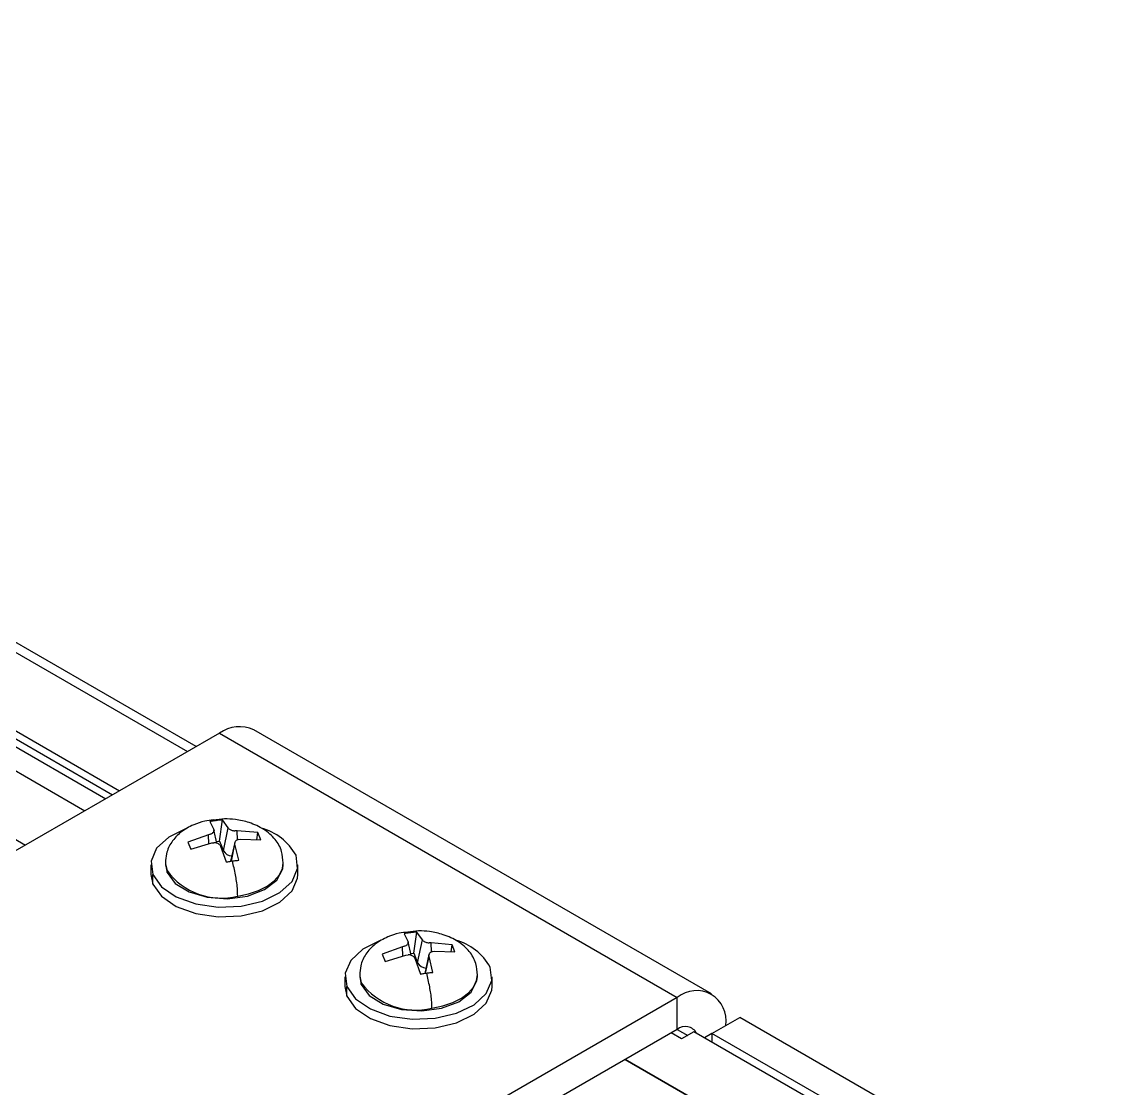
# Model space of a CAD drawing. Header units: millimetres. Extents: x 1258 to 2922, y -135 to 1239.
# Drawn here: x 1464.43 to 1492.51, y 1169.98 to 1197.18 of the extents above; entities that cross this region are included whole.
import ezdxf

# ---------------------------------------------------------------- set-up
doc = ezdxf.new("R2010")
doc.units = ezdxf.units.MM
doc.header["$LTSCALE"] = 6

msp = doc.modelspace()

# ---------------------------------------------------------------- linework, layer by layer
at = {"color": 7, "linetype": 'Continuous', "lineweight": 25}
for p, q in [((1468.868, 1178.713), (1436.874, 1197.183)), ((1434.99, 1195.608), (1466.563, 1177.382)), ((1435.167, 1195.71), (1466.739, 1177.484)), ((1435.344, 1195.812), (1466.916, 1177.586)), ((1434.46, 1195.302), (1466.032, 1177.076)), ((1432.943, 1194.426), (1464.515, 1176.2)), ((1469.462, 1179.056), (1456.274, 1171.443)), ((1469.462, 1179.056), (1481.129, 1172.32)), ((1482.004, 1172.407), (1470.337, 1179.142)), ((1469.218, 1176.799), (1469.319, 1176.596)), ((1469.586, 1176.872), (1469.31, 1176.839)), ((1469.463, 1176.303), (1469.539, 1176.842)), ((1469.683, 1176.644), (1469.539, 1176.842)), ((1469.178, 1176.465), (1468.658, 1176.279)), ((1469.23, 1176.481), (1469.178, 1176.465)), ((1469.319, 1176.596), (1469.322, 1176.567)), ((1469.395, 1176.249), (1469.32, 1176.594)), ((1469.562, 1176.056), (1469.683, 1176.644)), ((1469.704, 1176.618), (1469.683, 1176.644)), ((1469.909, 1176.563), (1469.853, 1176.565)), ((1470.439, 1176.518), (1469.909, 1176.563)), ((1470.414, 1176.337), (1470.439, 1176.518)), ((1470.514, 1176.333), (1470.439, 1176.518)), ((1468.658, 1176.279), (1468.732, 1176.094)), ((1468.732, 1176.094), (1469.263, 1176.255)), ((1469.263, 1176.255), (1469.318, 1176.261)), ((1469.386, 1176.292), (1469.463, 1176.303)), ((1469.463, 1176.303), (1469.562, 1176.056)), ((1469.467, 1176.207), (1469.489, 1176.174)), ((1469.489, 1176.174), (1469.632, 1175.771)), ((1469.851, 1176.271), (1469.746, 1175.789)), ((1469.852, 1176.223), (1469.849, 1176.259)), ((1469.953, 1175.814), (1469.852, 1176.223)), ((1469.941, 1176.344), (1469.993, 1176.353)), ((1469.993, 1176.353), (1470.514, 1176.333)), ((1467.711, 1175.698), (1467.711, 1175.453)), ((1468.086, 1175.746), (1468.086, 1175.698)), ((1468.086, 1175.698), (1468.124, 1175.502)), ((1471.086, 1175.698), (1471.086, 1175.746)), ((1471.461, 1175.453), (1471.461, 1175.698)), ((1467.711, 1175.453), (1467.759, 1175.208)), ((1467.759, 1175.208), (1467.759, 1175.453)), ((1468.124, 1175.502), (1468.124, 1175.55)), ((1474.168, 1173.942), (1474.269, 1173.738)), ((1474.535, 1174.015), (1474.26, 1173.981)), ((1474.413, 1173.445), (1474.489, 1173.985)), ((1474.632, 1173.787), (1474.489, 1173.985)), ((1474.269, 1173.738), (1474.272, 1173.71)), ((1474.345, 1173.392), (1474.27, 1173.737)), ((1474.512, 1173.199), (1474.632, 1173.787)), ((1474.654, 1173.761), (1474.632, 1173.787)), ((1474.858, 1173.706), (1474.802, 1173.707)), ((1475.389, 1173.661), (1474.858, 1173.706)), ((1475.363, 1173.48), (1475.389, 1173.661)), ((1475.463, 1173.476), (1475.389, 1173.661)), ((1474.128, 1173.608), (1473.607, 1173.422)), ((1473.607, 1173.422), (1473.682, 1173.237)), ((1473.682, 1173.237), (1474.212, 1173.398)), ((1474.179, 1173.624), (1474.128, 1173.608)), ((1474.212, 1173.398), (1474.268, 1173.403)), ((1474.336, 1173.435), (1474.413, 1173.445)), ((1474.413, 1173.445), (1474.512, 1173.199)), ((1474.801, 1173.413), (1474.696, 1172.932)), ((1474.802, 1173.365), (1474.798, 1173.401)), ((1474.903, 1172.956), (1474.802, 1173.365)), ((1474.891, 1173.487), (1474.943, 1173.496)), ((1474.943, 1173.496), (1475.463, 1173.476)), ((1474.417, 1173.35), (1474.438, 1173.316)), ((1474.438, 1173.316), (1474.582, 1172.913)), ((1472.66, 1172.841), (1472.66, 1172.596)), ((1473.035, 1172.889), (1473.035, 1172.841)), ((1473.035, 1172.841), (1473.074, 1172.645)), ((1476.035, 1172.841), (1476.035, 1172.889)), ((1476.41, 1172.596), (1476.41, 1172.841)), ((1472.66, 1172.596), (1472.709, 1172.351)), ((1472.709, 1172.351), (1472.709, 1172.596)), ((1473.074, 1172.645), (1473.074, 1172.693)), ((1481.129, 1172.32), (1467.942, 1164.707)), ((1481.129, 1171.504), (1481.129, 1172.32)), ((1482.013, 1171.402), (1482.72, 1171.81)), ((1488.28, 1168.6), (1482.72, 1171.81)), ((1481.129, 1171.504), (1467.942, 1163.891)), ((1481.235, 1171.259), (1480.97, 1171.412)), ((1481.553, 1171.443), (1481.235, 1171.259)), ((1492.513, 1165.115), (1481.553, 1171.443)), ((1482.013, 1171.402), (1481.819, 1171.289)), ((1482.013, 1171.402), (1482.013, 1171.177)), ((1487.573, 1168.192), (1482.013, 1171.402)), ((1479.803, 1170.738), (1492.372, 1163.483)), ((1486.608, 1166.81), (1479.803, 1170.738))]:
    msp.add_line(p, q, dxfattribs=at)
at = {"color": 8, "linetype": 'Continuous', "lineweight": 25}
for p, q in [((1436.874, 1196.929), (1468.649, 1178.586)), ((1469.309, 1176.85), (1469.378, 1176.826)), ((1469.188, 1176.233), (1469.178, 1176.465)), ((1469.918, 1176.335), (1469.909, 1176.563)), ((1469.764, 1175.792), (1469.852, 1176.223)), ((1474.259, 1173.993), (1474.328, 1173.968)), ((1474.868, 1173.478), (1474.858, 1173.706)), ((1474.138, 1173.375), (1474.128, 1173.608)), ((1474.714, 1172.935), (1474.802, 1173.365)), ((1481.129, 1171.504), (1481.394, 1171.351))]:
    msp.add_line(p, q, dxfattribs=at)
at = {"color": 7, "linetype": 'Continuous', "lineweight": 25, "flags": 128}
for points in [[(1468.595, 1176.617), (1468.169, 1176.407), (1467.859, 1176.12), (1467.717, 1175.791), (1467.759, 1175.453)], [(1467.759, 1175.453), (1467.98, 1175.139), (1468.357, 1174.88), (1468.855, 1174.701), (1469.425, 1174.62), (1470.01, 1174.644), (1470.554, 1174.771), (1471.002, 1174.989), (1471.313, 1175.277), (1471.454, 1175.606), (1471.412, 1175.943)], [(1468.124, 1175.502), (1468.329, 1175.226), (1468.685, 1175.006), (1469.149, 1174.87), (1469.666, 1174.834), (1470.174, 1174.902), (1470.61, 1175.066), (1470.923, 1175.306), (1471.075, 1175.594), (1471.086, 1175.698)], [(1467.759, 1175.208), (1467.98, 1174.895), (1468.357, 1174.635), (1468.855, 1174.456), (1469.425, 1174.375), (1470.01, 1174.399), (1470.554, 1174.526), (1471.002, 1174.744), (1471.313, 1175.032), (1471.454, 1175.361), (1471.461, 1175.453)], [(1473.544, 1173.76), (1473.118, 1173.55), (1472.808, 1173.262), (1472.667, 1172.934), (1472.709, 1172.596)], [(1472.709, 1172.596), (1472.93, 1172.282), (1473.307, 1172.023), (1473.805, 1171.844), (1474.375, 1171.762), (1474.96, 1171.787), (1475.503, 1171.914), (1475.952, 1172.132), (1476.262, 1172.419), (1476.403, 1172.748), (1476.362, 1173.086)], [(1473.074, 1172.645), (1473.278, 1172.368), (1473.634, 1172.149), (1474.099, 1172.012), (1474.616, 1171.976), (1475.123, 1172.044), (1475.56, 1172.208), (1475.873, 1172.449), (1476.024, 1172.737), (1476.035, 1172.841)], [(1472.709, 1172.351), (1472.93, 1172.037), (1473.307, 1171.778), (1473.805, 1171.599), (1474.375, 1171.517), (1474.96, 1171.542), (1475.503, 1171.669), (1475.952, 1171.887), (1476.262, 1172.174), (1476.403, 1172.503), (1476.41, 1172.596)]]:
    msp.add_lwpolyline(points, dxfattribs=at)
at = {"color": 8, "linetype": 'Continuous', "lineweight": 25, "flags": 128}
for points in [[(1468.086, 1175.751), (1468.086, 1175.719), (1468.124, 1175.55)], [(1469.925, 1174.903), (1470.204, 1174.957), (1470.458, 1175.042), (1470.68, 1175.154), (1470.859, 1175.288), (1470.989, 1175.441), (1471.065, 1175.605), (1471.086, 1175.75)], [(1473.035, 1172.894), (1473.036, 1172.861), (1473.074, 1172.693)], [(1474.875, 1172.045), (1475.153, 1172.1), (1475.408, 1172.185), (1475.629, 1172.296), (1475.809, 1172.431), (1475.939, 1172.583), (1476.015, 1172.747), (1476.035, 1172.892)]]:
    msp.add_lwpolyline(points, dxfattribs=at)
at = {"color": 7, "linetype": 'Continuous', "lineweight": 25}
for centre, radius, start, end in [((1469.974, 1178.34), 0.88, 65.6929, 125.6176), ((1470.161, 1175.254), 1.428, 28.8481, 75.2916), ((1469.8, 1176.203), 0.28, 211.7421, 264.9778), ((1469.509, 1176.574), 1.722, 216.4737, 283.9729), ((1475.111, 1172.397), 1.428, 28.8481, 75.2916), ((1474.75, 1173.346), 0.28, 211.7421, 264.9778), ((1474.459, 1173.717), 1.722, 216.4737, 283.9729), ((1481.612, 1171.728), 0.764, 350.786, 129.2033), ((1481.335, 1171.256), 0.322, 27.1394, 129.7771)]:
    msp.add_arc(centre, radius, start, end, dxfattribs=at)
for points, knots in [([(1469.31, 1176.839), (1469.235, 1176.833), (1469.058, 1176.818), (1468.769, 1176.712), (1468.469, 1176.543), (1468.232, 1176.294), (1468.104, 1176.023), (1468.091, 1175.825), (1468.086, 1175.746)], [0, 0, 0, 0, 0.115013, 0.271727, 0.479794, 0.681581, 0.873195, 1, 1, 1, 1]), ([(1469.378, 1176.826), (1469.348, 1176.822), (1469.295, 1176.814), (1469.242, 1176.804), (1469.218, 1176.799)], [0, 0, 0, 0, 0.5598693, 1, 1, 1, 1]), ([(1469.539, 1176.842), (1469.509, 1176.84), (1469.455, 1176.836), (1469.402, 1176.829), (1469.378, 1176.826)], [0, 0, 0, 0, 0.560075, 1, 1, 1, 1]), ([(1471.086, 1175.746), (1471.077, 1175.846), (1471.057, 1176.074), (1470.888, 1176.365), (1470.604, 1176.614), (1470.245, 1176.778), (1469.894, 1176.86), (1469.68, 1176.868), (1469.586, 1176.872)], [0, 0, 0, 0, 0.141402, 0.321469, 0.516792, 0.711701, 0.873103, 1, 1, 1, 1]), ([(1469.23, 1176.481), (1469.242, 1176.487), (1469.267, 1176.498), (1469.295, 1176.519), (1469.316, 1176.543), (1469.32, 1176.559), (1469.322, 1176.567)], [0, 0, 0, 0, 0.2502728, 0.5, 0.7497272, 1, 1, 1, 1]), ([(1469.704, 1176.618), (1469.713, 1176.612), (1469.73, 1176.598), (1469.766, 1176.583), (1469.808, 1176.57), (1469.838, 1176.567), (1469.853, 1176.565)], [0, 0, 0, 0, 0.250273, 0.5, 0.749727, 1, 1, 1, 1]), ([(1469.467, 1176.207), (1469.459, 1176.215), (1469.441, 1176.231), (1469.405, 1176.248), (1469.364, 1176.259), (1469.333, 1176.26), (1469.318, 1176.261)], [0, 0, 0, 0, 0.250273, 0.5, 0.749727, 1, 1, 1, 1]), ([(1469.941, 1176.344), (1469.929, 1176.34), (1469.904, 1176.331), (1469.876, 1176.311), (1469.855, 1176.286), (1469.851, 1176.268), (1469.849, 1176.259)], [0, 0, 0, 0, 0.2502728, 0.5, 0.7497272, 1, 1, 1, 1]), ([(1469.632, 1175.771), (1469.662, 1175.776), (1469.716, 1175.785), (1469.769, 1175.793), (1469.793, 1175.796)], [0, 0, 0, 0, 0.5600747, 1, 1, 1, 1]), ([(1469.793, 1175.796), (1469.823, 1175.8), (1469.876, 1175.807), (1469.929, 1175.812), (1469.953, 1175.814)], [0, 0, 0, 0, 0.559869, 1, 1, 1, 1]), ([(1469.925, 1174.903), (1469.924, 1174.968), (1469.922, 1175.084), (1469.899, 1175.278), (1469.857, 1175.516), (1469.819, 1175.681), (1469.793, 1175.796)], [0, 0, 0, 0, 0.233001, 0.418435, 0.591328, 1, 1, 1, 1]), ([(1474.26, 1173.981), (1474.185, 1173.975), (1474.008, 1173.961), (1473.719, 1173.854), (1473.418, 1173.686), (1473.182, 1173.436), (1473.054, 1173.166), (1473.041, 1172.968), (1473.035, 1172.889)], [0, 0, 0, 0, 0.115013, 0.271727, 0.479794, 0.681581, 0.873195, 1, 1, 1, 1]), ([(1474.328, 1173.968), (1474.298, 1173.964), (1474.245, 1173.956), (1474.191, 1173.946), (1474.168, 1173.942)], [0, 0, 0, 0, 0.5598693, 1, 1, 1, 1]), ([(1474.489, 1173.985), (1474.459, 1173.982), (1474.405, 1173.978), (1474.352, 1173.971), (1474.328, 1173.968)], [0, 0, 0, 0, 0.560075, 1, 1, 1, 1]), ([(1476.035, 1172.889), (1476.027, 1172.989), (1476.007, 1173.216), (1475.838, 1173.508), (1475.554, 1173.757), (1475.195, 1173.921), (1474.844, 1174.003), (1474.63, 1174.011), (1474.535, 1174.015)], [0, 0, 0, 0, 0.141402, 0.321469, 0.516792, 0.711701, 0.873103, 1, 1, 1, 1]), ([(1474.179, 1173.624), (1474.192, 1173.629), (1474.217, 1173.641), (1474.245, 1173.662), (1474.265, 1173.685), (1474.27, 1173.702), (1474.272, 1173.71)], [0, 0, 0, 0, 0.2502728, 0.5, 0.7497272, 1, 1, 1, 1]), ([(1474.654, 1173.761), (1474.662, 1173.754), (1474.68, 1173.741), (1474.716, 1173.725), (1474.757, 1173.713), (1474.787, 1173.709), (1474.802, 1173.707)], [0, 0, 0, 0, 0.250273, 0.5, 0.749727, 1, 1, 1, 1]), ([(1474.417, 1173.35), (1474.408, 1173.358), (1474.391, 1173.373), (1474.355, 1173.39), (1474.313, 1173.401), (1474.283, 1173.403), (1474.268, 1173.403)], [0, 0, 0, 0, 0.250273, 0.5, 0.749727, 1, 1, 1, 1]), ([(1474.891, 1173.487), (1474.879, 1173.483), (1474.854, 1173.474), (1474.825, 1173.453), (1474.805, 1173.429), (1474.801, 1173.41), (1474.798, 1173.401)], [0, 0, 0, 0, 0.2502728, 0.5, 0.7497272, 1, 1, 1, 1]), ([(1474.582, 1172.913), (1474.612, 1172.919), (1474.666, 1172.928), (1474.719, 1172.936), (1474.743, 1172.939)], [0, 0, 0, 0, 0.5600747, 1, 1, 1, 1]), ([(1474.743, 1172.939), (1474.772, 1172.943), (1474.826, 1172.949), (1474.879, 1172.954), (1474.903, 1172.956)], [0, 0, 0, 0, 0.559869, 1, 1, 1, 1]), ([(1474.875, 1172.045), (1474.874, 1172.11), (1474.872, 1172.226), (1474.849, 1172.42), (1474.807, 1172.659), (1474.769, 1172.823), (1474.743, 1172.939)], [0, 0, 0, 0, 0.233001, 0.418435, 0.591328, 1, 1, 1, 1])]:
    msp.add_open_spline(points, degree=3, knots=knots, dxfattribs=at)

doc.saveas('drawing.dxf')
